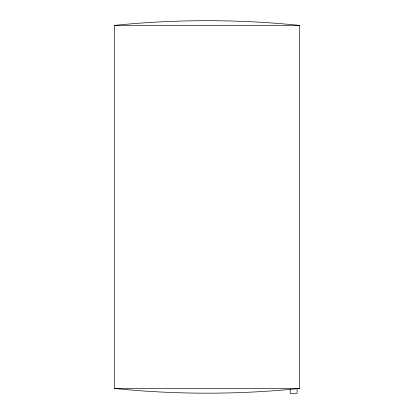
<?xml version="1.0" encoding="UTF-8"?>
<svg xmlns="http://www.w3.org/2000/svg" width="414" height="414" viewBox="0 0 414 414"><rect width="100%" height="100%" fill="white"/><g stroke="black" fill="none" stroke-linecap="round" stroke-linejoin="round"><path stroke-width="0.62" d="M114.3 25.399L129.706 23.96A917.17 917.17 0 0 1 284.294 23.96L299.7 25.399L299.7 388.482L284.294 389.916A917.17 917.17 0 0 1 129.706 389.916L114.3 388.482L114.3 25.399L299.7 25.399M114.3 388.482L299.7 388.482M297.117 388.482L297.117 393.3L290.198 393.3L290.198 389.082"/></g></svg>
